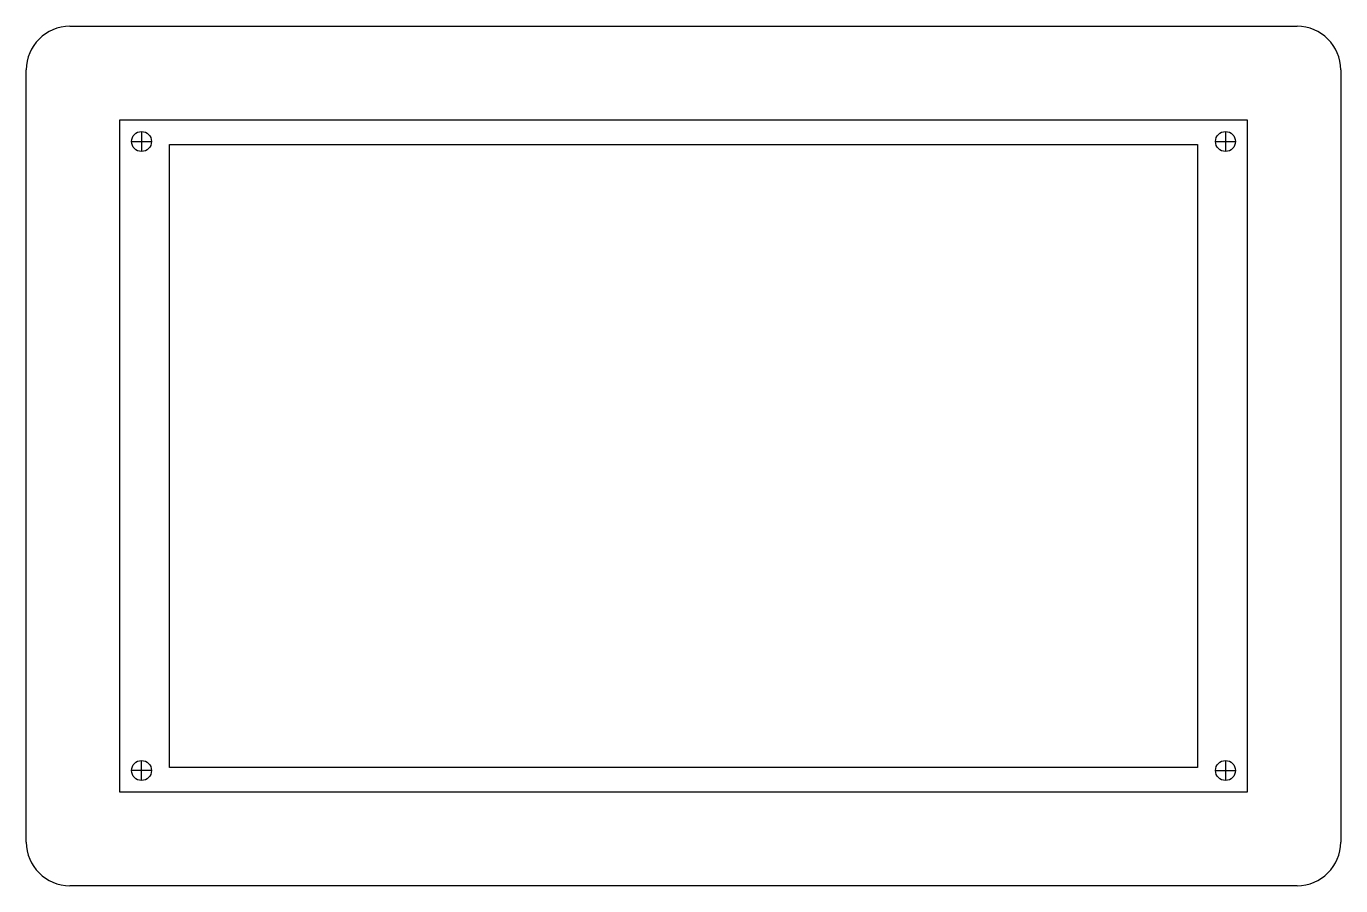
# Model space of a CAD drawing. Header units: inches. Extents: x -23 to 188, y -19 to 119.
import ezdxf

# ---------------------------------------------------------------- set-up
doc = ezdxf.new("R2010")
doc.units = ezdxf.units.IN
doc.header["$MEASUREMENT"] = 0

msp = doc.modelspace()

# ---------------------------------------------------------------- linework, layer by layer
for p, q in [((-16, 119), (181, 119)), ((-23, -12), (-23, 112)), ((188, 112), (188, -12)), ((-8, -4), (-8, 104)), ((-8, 104), (173, 104)), ((173, 104), (173, -4)), ((-4.5, 102.1), (-4.5, 98.9)), ((169.5, 102.1), (169.5, 98.9)), ((-6.1, 100.5), (-2.9, 100.5)), ((0, 100), (165, 100)), ((0, 0), (0, 100)), ((165, 100), (165, 0)), ((167.9, 100.5), (171.1, 100.5)), ((-4.5, -2.1), (-4.5, 1.1)), ((165, 0), (0, 0)), ((169.5, 1.1), (169.5, -2.1)), ((-2.9, -0.5), (-6.1, -0.5)), ((167.9, -0.5), (171.1, -0.5)), ((173, -4), (-8, -4)), ((181, -19), (-16, -19))]:
    msp.add_line(p, q)
for centre in [(-4.5, 100.5), (169.5, 100.5), (-4.5, -0.5), (169.5, -0.5)]:
    msp.add_circle(centre, 1.6)
for centre, start, end in [((-16, 112), 90, 180), ((181, 112), 0, 90), ((-16, -12), 180, 270), ((181, -12), 270, 0)]:
    msp.add_arc(centre, 7, start, end)

doc.saveas('drawing.dxf')
